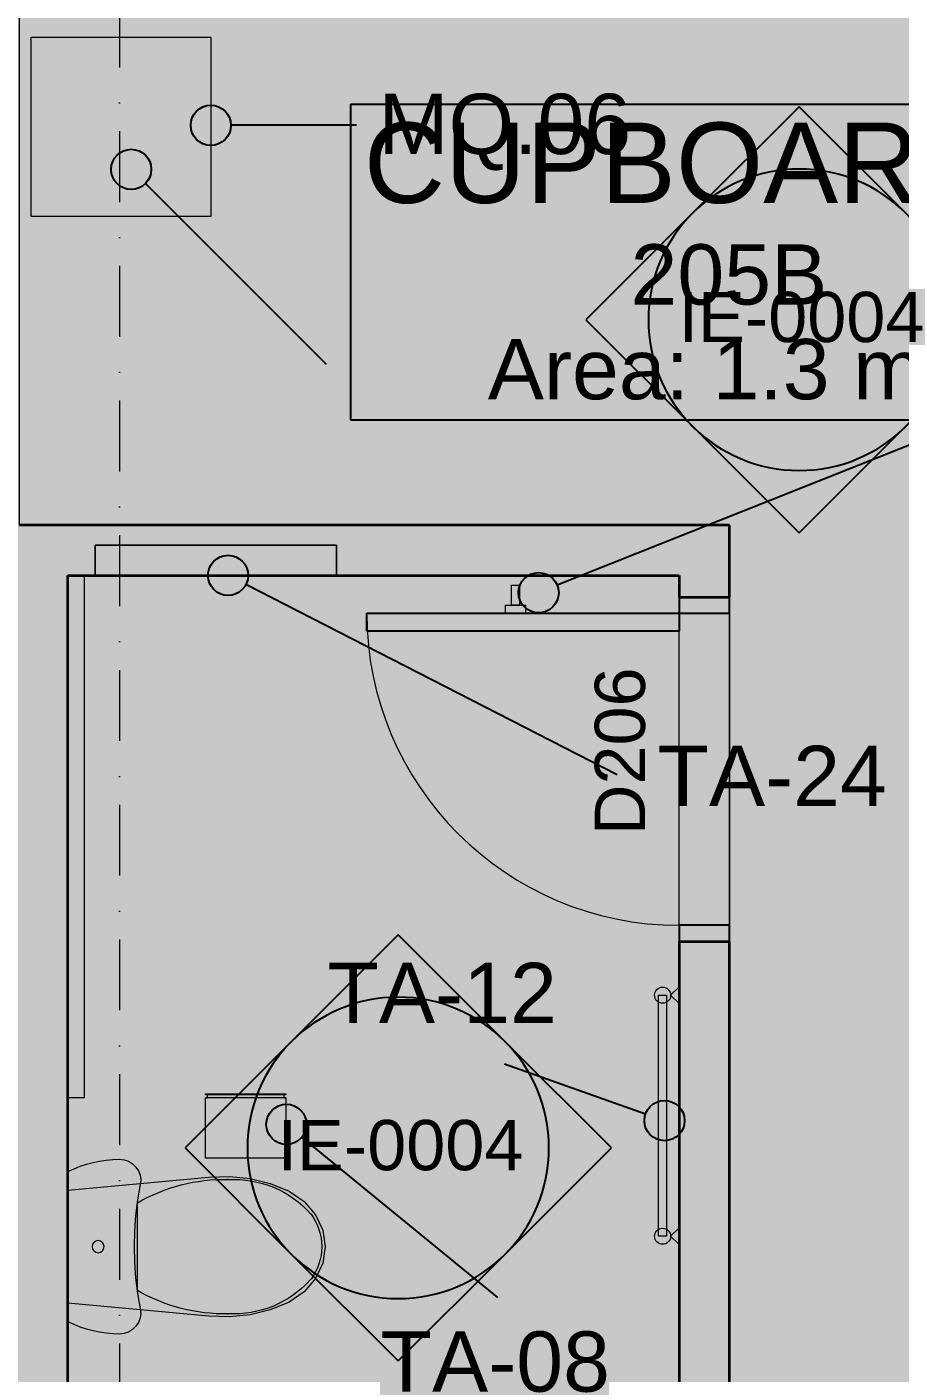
# Model space of a CAD drawing. Header units: millimetres. Extents: x -14278 to 96025, y -22378 to 34603.
# Drawn here: x 64121 to 66293, y 8986 to 12336 of the extents above; entities that cross this region are included whole.
import ezdxf
from ezdxf.enums import TextEntityAlignment as Align

# ---------------------------------------------------------------- set-up
doc = ezdxf.new("R2010")
doc.units = ezdxf.units.MM
doc.header["$MEASUREMENT"] = 0
doc.linetypes.add('Dot & Dashed', pattern=[335.138881, 176.388884, -88.194442, 0, -70.555556])
for name, color, linetype in [('A-Zz_20_10_90-T_TextFFEInternal', 7, 'Continuous'), ('A-Zz_60_50_30-P_MarkerInteriorElevation', 7, 'Continuous'), ('NewA-Ee_25_10-M_WallsInternal', 7, 'Continuous'), ('NewA-Ee_30_40-M_Floors', 7, 'Continuous'), ('NewA-Ee_40_20-M_GeneralFFAndEInternalEquipment', 7, 'Continuous'), ('NewA-Ee_40_20-M_GeneralFFAndEInternalMovable', 7, 'Continuous'), ('NewA-Ee_40_20-M_GeneralFFAndEInternalSanitary', 7, 'Continuous'), ('NewA-SL-M_SpacesInternal', 7, 'Continuous'), ('NewA-Ss_30_25-M_CeilingAndSoffitSystems', 7, 'Continuous'), ('NewA-Zz_20_10_90-T_TextFFEInternal', 7, 'Continuous'), ('NewA-Zz_35_40_80-M_GridStructural', 7, 'Continuous'), ('NewA-Zz_50_90_00-M_GrossInternal', 7, 'Continuous')]:
    doc.layers.add(name, color=color, linetype=linetype)
doc.styles.add('GENERATED_STYLE_1', font='')
doc.styles.get('GENERATED_STYLE_1').set_extended_font_data('Arial')

# ---------------------------------------------------------------- blocks, each defined once
blk = doc.blocks.new('Slab_29_2', base_point=(88251.7, 6550.5))
at = {"layer": 'NewA-Ee_30_40-M_Floors', "linetype": 'Continuous', "lineweight": 13}
blk.add_hatch(color=254, dxfattribs=at).paths.add_polyline_path([(88251.7, 6550.5), (88251.7, 12847.7), (90701.4, 12847.7), (90701.4, 15099.7), (56152, 15099.7), (56152, 6550.5)])
blk = doc.blocks.new('BEDROOM_205_31_2', base_point=(65684.4, 14565))
at = {"layer": 'NewA-SL-M_SpacesInternal', "color": 253, "linetype": 'Continuous', "lineweight": 13}
for p, q in [((64103.2, 11096.4), (64223.3, 11096.4)), ((64223.3, 11096.4), (65868.5, 11096.4)), ((65868.5, 11096.4), (65868.5, 8145.4))]:
    blk.add_line(p, q, dxfattribs=at)
at = {"layer": 'NewA-SL-M_SpacesInternal', "color": 5, "lineweight": 70, "style": 'GENERATED_STYLE_1'}
for tag, height, p in [('ROOM_NAME', 200, (65684.4, 14872.8)), ('ROOM_NUMBER', 150, (65684.4, 14570)), ('adj_text', 150, (65684.4, 14334.3))]:
    blk.add_attdef(tag, text='', height=height, dxfattribs=at).set_placement(p, align=Align.TOP_CENTER)
blk = doc.blocks.new('BATH_206_42_2', base_point=(64723.5, 7381.5))
at = {"layer": 'NewA-SL-M_SpacesInternal', "color": 253, "linetype": 'Continuous', "lineweight": 13}
for p, q in [((64891, 11046.4), (64291, 11046.4)), ((64291, 11046.4), (64291, 10971.4)), ((64891, 10971.4), (64891, 11046.4)), ((64230.7, 10971.4), (64223.3, 10971.4)), ((64223.3, 10971.4), (64223.3, 8145.4)), ((64291, 10971.4), (64230.7, 10971.4)), ((65743.5, 10971.4), (64891, 10971.4)), ((65743.5, 8439.2), (65743.5, 10971.4))]:
    blk.add_line(p, q, dxfattribs=at)
at = {"layer": 'NewA-SL-M_SpacesInternal', "color": 5, "lineweight": 70, "style": 'GENERATED_STYLE_1'}
for tag, height, p in [('ROOM_NAME', 200, (64723.5, 7689.4)), ('ROOM_NUMBER', 150, (64723.5, 7386.5)), ('adj_text', 150, (64723.5, 7150.8))]:
    blk.add_attdef(tag, text='', height=height, dxfattribs=at).set_placement(p, align=Align.TOP_CENTER)
blk = doc.blocks.new('CUPBOARD 1_205B_51_2', base_point=(65867.4, 11790.4))
at = {"layer": 'NewA-SL-M_SpacesInternal', "linetype": 'Continuous'}
for p, q in [((64925.8, 12144), (64925.8, 11829.7)), ((64925.8, 12144), (66809.1, 12144)), ((66809.1, 12144), (66809.1, 11829.7)), ((64925.8, 11829.7), (64925.8, 11594)), ((66809.1, 11829.7), (66809.1, 11594)), ((64925.8, 11594), (64925.8, 11358.3)), ((66809.1, 11594), (66809.1, 11358.3)), ((64925.8, 11358.3), (66809.1, 11358.3))]:
    blk.add_line(p, q, dxfattribs=at)
at = {"layer": 'NewA-SL-M_SpacesInternal', "color": 253, "linetype": 'Continuous', "lineweight": 13}
for p, q in [((67232.2, 10971.4), (67232.2, 9081)), ((67933.3, 10971.4), (67232.2, 10971.4)), ((67933.3, 9081), (67933.3, 10971.4)), ((67232.2, 9081), (67933.3, 9081))]:
    blk.add_line(p, q, dxfattribs=at)
at = {"layer": 'NewA-SL-M_SpacesInternal', "color": 5, "lineweight": 70, "style": 'GENERATED_STYLE_1'}
for tag, height, p in [('ROOM_NAME', 200, (65867.4, 12098.3)), ('ROOM_NUMBER', 150, (65867.4, 11795.4)), ('adj_text', 150, (65867.4, 11559.7))]:
    blk.add_attdef(tag, text='', height=height, dxfattribs=at).set_placement(p, align=Align.TOP_CENTER)
blk = doc.blocks.new('Slab_35_2', base_point=(64223.3, 8145.4))
at = {"layer": 'NewA-Ss_30_25-M_CeilingAndSoffitSystems', "linetype": 'Continuous', "lineweight": 0}
blk.add_hatch(color=255, dxfattribs=at).paths.add_polyline_path([(64223.3, 8145.4), (65743.5, 8145.4), (65743.5, 10971.4), (64223.3, 10971.4)])
at = {"layer": 'NewA-Ss_30_25-M_CeilingAndSoffitSystems', "color": 6, "linetype": 'Continuous', "lineweight": 13, "flags": 128}
blk.add_lwpolyline([(64223.3, 8145.4), (65743.5, 8145.4), (65743.5, 10971.4), (64223.3, 10971.4)], close=True, dxfattribs=at)
blk = doc.blocks.new('Slab_40_2', base_point=(64103.2, 15099.7))
at = {"layer": 'NewA-Ss_30_25-M_CeilingAndSoffitSystems', "linetype": 'Continuous', "lineweight": 0}
blk.add_hatch(color=255, dxfattribs=at).paths.add_polyline_path([(64103.2, 15099.7), (64103.2, 11096.4), (65868.5, 11096.4), (65868.5, 8145.4), (67107.2, 8145.4), (67107.2, 11096.4), (67933.3, 11096.4), (67933.3, 15099.7)])
at = {"layer": 'NewA-Ss_30_25-M_CeilingAndSoffitSystems', "color": 6, "linetype": 'Continuous', "lineweight": 13, "flags": 128}
blk.add_lwpolyline([(64103.2, 15099.7), (67933.3, 15099.7), (67933.3, 11096.4), (67107.2, 11096.4), (67107.2, 8145.4), (65868.5, 8145.4), (65868.5, 11096.4), (64103.2, 11096.4)], close=True, dxfattribs=at)
blk = doc.blocks.new('Wall_92_2', base_point=(65868.5, 11096.4))
at = {"layer": 'NewA-Ee_25_10-M_WallsInternal', "linetype": 'Continuous', "lineweight": 13}
blk.add_hatch(color=6, dxfattribs=at).paths.add_polyline_path([(65868.5, 11096.4), (64223.3, 11096.4), (64223.3, 10971.4), (65743.5, 10971.4)])
at = {"layer": 'NewA-Ee_25_10-M_WallsInternal', "color": 92, "linetype": 'Continuous', "lineweight": 35, "flags": 128}
for points in [[(65868.5, 11096.4), (64223.3, 11096.4)], [(64223.3, 10971.4), (65743.5, 10971.4)]]:
    blk.add_lwpolyline(points, dxfattribs=at)
blk = doc.blocks.new('Wall Niche Rectangular 19_2')
at = {"layer": 'NewA-Ee_25_10-M_WallsInternal', "color": 92, "linetype": 'Continuous', "lineweight": 35}
for p, q in [((-300, 0), (-300, -75)), ((300, 0), (-300, 0)), ((300, -75), (300, 0)), ((-300, -75), (300, -75))]:
    blk.add_line(p, q, dxfattribs=at)
at = {"layer": 'NewA-Ee_25_10-M_WallsInternal', "linetype": 'Continuous'}
blk.add_line((-300, 0), (300, 0), dxfattribs=at)
blk = doc.blocks.new('Wall_93_2', base_point=(64230.7, 11096.4))
at = {"layer": 'NewA-Ee_25_10-M_WallsInternal', "linetype": 'Continuous', "lineweight": 13}
blk.add_hatch(color=6, dxfattribs=at).paths.add_polyline_path([(64230.7, 11096.4), (62178.2, 11096.4), (62303.2, 10971.4), (63155.7, 10971.4), (63155.7, 11046.4), (63755.7, 11046.4), (63755.7, 10971.4), (64230.7, 10971.4)])
at = {"layer": 'NewA-Ee_25_10-M_WallsInternal', "color": 92, "linetype": 'Continuous', "lineweight": 35}
for p, q in [((63755.7, 11046.4), (63155.7, 11046.4)), ((63155.7, 10971.4), (63155.7, 11046.4)), ((63755.7, 10971.4), (63755.7, 11046.4))]:
    blk.add_line(p, q, dxfattribs=at)
at = {"layer": 'NewA-Ee_25_10-M_WallsInternal', "color": 92, "linetype": 'Continuous', "lineweight": 35, "flags": 128}
for points in [[(63953.2, 11096.4), (62178.2, 11096.4)], [(64230.7, 11096.4), (64103.2, 11096.4)], [(62303.2, 10971.4), (63155.7, 10971.4)], [(63755.7, 10971.4), (63823.3, 10971.4)], [(64223.3, 10971.4), (64230.7, 10971.4)]]:
    blk.add_lwpolyline(points, dxfattribs=at)
at = {"layer": 'NewA-Ee_25_10-M_WallsInternal', "linetype": 'Continuous', "zscale": 1000, "rotation": 180}
blk.add_blockref('Wall Niche Rectangular 19_2', (63455.7, 10971.4), dxfattribs=at)
blk = doc.blocks.new('Door 19_3')
at = {"layer": 'NewA-Ee_25_10-M_WallsInternal', "linetype": 'Continuous', "lineweight": 13}
for points in [[(388.5, 777), (343.5, 777), (343.5, 0), (388.5, 0)], [(-388.5, -125), (-388.5, 0), (-428.5, 0), (-428.5, -125)], [(428.5, -125), (428.5, 0), (388.5, 0), (388.5, -125)]]:
    blk.add_hatch(color=255, dxfattribs=at).paths.add_polyline_path(points)
at = {"layer": 'NewA-Ee_25_10-M_WallsInternal', "linetype": 'Continuous'}
for p, q in [((343.5, 0), (343.5, 777)), ((343.5, 777), (388.5, 777)), ((388.5, 777), (388.5, 0)), ((-388.5, 0), (-428.5, 0)), ((-428.5, 0), (-428.5, -125)), ((-388.5, -125), (-388.5, 0)), ((388.5, 0), (343.5, 0)), ((428.5, 0), (388.5, 0)), ((388.5, 0), (388.5, -125)), ((428.5, -125), (428.5, 0)), ((-428.5, -125), (-388.5, -125)), ((388.5, -125), (428.5, -125))]:
    blk.add_line(p, q, dxfattribs=at)
at = {"layer": 'NewA-Ee_25_10-M_WallsInternal', "color": 92, "linetype": 'Continuous', "lineweight": 35}
for p, q in [((-428.5, 0), (-428.5, -125)), ((428.5, 0), (428.5, -125))]:
    blk.add_line(p, q, dxfattribs=at)
at = {"layer": 'NewA-Ee_25_10-M_WallsInternal', "color": 6, "linetype": 'Continuous', "lineweight": 13}
blk.add_arc((388.5, 0), 777, 90, 180, dxfattribs=at)
blk = doc.blocks.new('D Marker 19')
at = {"layer": 'NewA-Ee_25_10-M_WallsInternal', "style": 'GENERATED_STYLE_1'}
blk.add_attdef('AC_WIDO_ID', text='', height=125, dxfattribs=at).set_placement((-262.1, 94.8), align=Align.BOTTOM_LEFT)
blk = doc.blocks.new('Wall_99_2', base_point=(65868.5, 11096.4))
at = {"layer": 'NewA-Ee_25_10-M_WallsInternal', "linetype": 'Continuous', "lineweight": 13}
for points in [[(65743.5, 10917.6), (65868.5, 10917.6), (65868.5, 11096.4), (65743.5, 10971.4)], [(65743.5, 10060.6), (65743.5, 8145.4), (65868.5, 8145.4), (65868.5, 10060.6)]]:
    blk.add_hatch(color=6, dxfattribs=at).paths.add_polyline_path(points)
at = {"layer": 'NewA-Ee_25_10-M_WallsInternal', "color": 92, "linetype": 'Continuous', "lineweight": 35}
for p, q in [((65743.5, 10917.6), (65868.5, 10917.6)), ((65743.5, 10060.6), (65868.5, 10060.6))]:
    blk.add_line(p, q, dxfattribs=at)
at = {"layer": 'NewA-Ee_25_10-M_WallsInternal', "color": 92, "linetype": 'Continuous', "lineweight": 35, "flags": 128}
for points in [[(65868.5, 10917.6), (65868.5, 11096.4)], [(65743.5, 10971.4), (65743.5, 10917.6)], [(65743.5, 10060.6), (65743.5, 8145.4)], [(65868.5, 8145.4), (65868.5, 10060.6)]]:
    blk.add_lwpolyline(points, dxfattribs=at)
at = {"layer": 'NewA-Ee_25_10-M_WallsInternal', "linetype": 'Continuous', "zscale": 1000, "rotation": 89.99999999999997}
blk.add_blockref('Door 19_3', (65743.5, 10489.1), dxfattribs=at)
at = {"layer": 'NewA-Ee_25_10-M_WallsInternal'}
ref = blk.add_blockref('D Marker 19', (65868.5, 10489.1), dxfattribs=dict(at, rotation=270))
ref.add_attrib('AC_WIDO_ID', 'D206', dxfattribs={"color": 7, "height": 125, "rotation": 90, "style": 'GENERATED_STYLE_1'}).set_placement((65696.2, 10324.9), align=Align.BOTTOM_LEFT)
blk = doc.blocks.new('Wall_121_2', base_point=(64223.3, 11096.4))
at = {"layer": 'NewA-Ee_25_10-M_WallsInternal', "linetype": 'Continuous', "lineweight": 13}
blk.add_hatch(color=6, dxfattribs=at).paths.add_polyline_path([(63823.3, 10971.4), (63823.3, 8145.4), (64223.3, 8145.4), (64223.3, 10971.4)])
at = {"layer": 'NewA-Ee_25_10-M_WallsInternal', "color": 92, "linetype": 'Continuous', "lineweight": 35, "flags": 128}
for points in [[(63823.3, 10971.4), (63823.3, 8145.4)], [(64223.3, 8145.4), (64223.3, 10971.4)]]:
    blk.add_lwpolyline(points, dxfattribs=at)
blk = doc.blocks.new('Standard grid marker')
at = {"layer": 'NewA-Zz_35_40_80-M_GridStructural', "color": 6, "linetype": 'Dot & Dashed', "lineweight": 13}
blk.add_line((1000, 0), (18130.8, 0), dxfattribs=at)
at = {"layer": 'NewA-Zz_35_40_80-M_GridStructural', "style": 'GENERATED_STYLE_1'}
blk.add_attdef('AC_MarkerText_1', text='', height=250, rotation=90, dxfattribs=at).set_placement((-250, 14.3), align=Align.MIDDLE_CENTER)
blk = doc.blocks.new('Rectangular Table 01 19_3')
at = {"layer": 'NewA-Ee_40_20-M_GeneralFFAndEInternalMovable', "color": 1, "linetype": 'Continuous', "lineweight": 18}
for p, q in [((446.6, 446.6), (0, 446.6)), ((0, 446.6), (0, 0)), ((446.6, 0), (446.6, 446.6)), ((0, 0), (446.6, 0))]:
    blk.add_line(p, q, dxfattribs=at)
blk = doc.blocks.new('Wall Hanging Rack 19')
at = {"layer": 'NewA-Ee_40_20-M_GeneralFFAndEInternalEquipment', "color": 1, "linetype": 'Continuous', "lineweight": 18}
for p, q in [((25, 0), (-25, 0)), ((-25, 0), (-25, -20)), ((25, -20), (25, 0)), ((-25, -20), (25, -20)), ((10, -20), (-10, -20)), ((-10, -20), (-10, -70)), ((10, -70), (10, -20)), ((-10, -70), (10, -70))]:
    blk.add_line(p, q, dxfattribs=at)
blk = doc.blocks.new('Towel Rack 19')
at = {"layer": 'NewA-Ee_40_20-M_GeneralFFAndEInternalEquipment', "color": 1, "linetype": 'Continuous', "lineweight": 18}
for p, q in [((-280, 0), (-320, 0)), ((-320, 0), (-300, -20)), ((-300, -20), (-280, 0)), ((320, 0), (280, 0)), ((280, 0), (300, -20)), ((300, -20), (320, 0)), ((300, -30), (-300, -30)), ((-300, -30), (-300, -50)), ((300, -50), (300, -30)), ((-300, -50), (300, -50))]:
    blk.add_line(p, q, dxfattribs=at)
for centre, start, end in [((-300, -40), 0, 180), ((300, -40), 0, 180), ((-300, -40), 180, 0), ((300, -40), 180, 0)]:
    blk.add_arc(centre, 20, start, end, dxfattribs=at)
blk = doc.blocks.new('Toilet Paper Dispenser 19')
at = {"layer": 'NewA-Ee_40_20-M_GeneralFFAndEInternalEquipment', "color": 1, "linetype": 'Continuous', "lineweight": 18}
for p, q in [((200, 0), (0, 0)), ((0, 0), (0, -2)), ((200, -2), (200, 0)), ((0, -2), (5, -2)), ((0, -2), (200, -2)), ((5, -10), (0, -10)), ((0, -10), (0, -160)), ((0, -10), (200, -10)), ((5, -2), (5, -10)), ((195, -10), (195, -2)), ((195, -2), (200, -2)), ((200, -10), (195, -10)), ((200, -160), (200, -10)), ((0, -160), (200, -160))]:
    blk.add_line(p, q, dxfattribs=at)
blk = doc.blocks.new('Cabinet Wall Single Door 19')
at = {"layer": 'NewA-Ee_40_20-M_GeneralFFAndEInternalEquipment', "color": 1, "linetype": 'Continuous', "lineweight": 18}
for p, q in [((600, 75), (0, 75)), ((0, 75), (0, 0)), ((600, 0), (600, 75)), ((0, 0), (600, 0))]:
    blk.add_line(p, q, dxfattribs=at)
blk = doc.blocks.new('WC 19')
at = {"layer": 'NewA-Ee_40_20-M_GeneralFFAndEInternalSanitary', "color": 1, "linetype": 'Continuous', "lineweight": 18}
for p, q in [((-186.8, -25), (-193.9, -40.1)), ((186.8, -25), (-186.8, -25)), ((-141, -25), (-173.3, -375.4)), ((141, -25), (-141, -25)), ((173.3, -375.4), (141, -25)), ((193.9, -40.1), (186.8, -25)), ((-200.1, -55.5), (-205.4, -71.3)), ((-193.9, -40.1), (-200.1, -55.5)), ((200.1, -55.5), (193.9, -40.1)), ((205.4, -71.3), (200.1, -55.5)), ((-209.7, -87.4), (-213.1, -103.7)), ((-205.4, -71.3), (-209.7, -87.4)), ((209.7, -87.4), (205.4, -71.3)), ((213.1, -103.7), (209.7, -87.4)), ((-215.5, -120.2), (-217, -136.8)), ((-213.1, -103.7), (-215.5, -120.2)), ((215.5, -120.2), (213.1, -103.7)), ((217, -136.8), (215.5, -120.2)), ((-217, -136.8), (-217.5, -153.5)), ((-217.5, -153.5), (-216.2, -165)), ((-216.2, -165), (-212.4, -176)), ((212.4, -176), (216.2, -165)), ((216.2, -165), (217.5, -153.5)), ((217.5, -153.5), (217, -136.8)), ((-212.4, -176), (-206.3, -185.9)), ((-206.3, -185.9), (-198.2, -194.1)), ((-198.2, -194.1), (-188.5, -200.5)), ((-188.5, -200.5), (-177.6, -204.5)), ((-154.5, -205), (-116.2, -198.2)), ((-116.2, -198.2), (-77.6, -193.3)), ((0, -198), (-108.9, -198)), ((-77.6, -193.3), (-38.9, -190.4)), ((-38.9, -190.4), (0, -189.4)), ((0, -189.4), (38.9, -190.4)), ((108.9, -198), (0, -198)), ((38.9, -190.4), (77.6, -193.3)), ((77.6, -193.3), (116.2, -198.2)), ((116.2, -198.2), (154.5, -205)), ((177.6, -204.5), (188.5, -200.5)), ((188.5, -200.5), (198.2, -194.1)), ((198.2, -194.1), (206.3, -185.9)), ((206.3, -185.9), (212.4, -176)), ((-177.6, -204.5), (-166.1, -206)), ((-166.1, -206), (-154.5, -205)), ((154.5, -205), (166.1, -206)), ((166.1, -206), (177.6, -204.5)), ((-173.3, -375.4), (-174.9, -427.1)), ((174.9, -427.1), (173.3, -375.4)), ((-174.9, -427.1), (-169.4, -478.4)), ((169.4, -478.4), (174.9, -427.1)), ((-169.4, -478.4), (-157, -528.2)), ((157, -528.2), (169.4, -478.4)), ((-157, -528.2), (-138, -575.1)), ((138, -575.1), (157, -528.2)), ((-138, -575.1), (-112.4, -612.3)), ((112.4, -612.3), (138, -575.1)), ((-112.4, -612.3), (-79.4, -640.8)), ((79.4, -640.8), (112.4, -612.3)), ((81.1, -629.6), (81.1, -629.6)), ((-79.4, -640.8), (-41, -658.8)), ((-41, -658.8), (0, -665)), ((0, -656.4), (0, -656.4)), ((0, -665), (41, -658.8)), ((41, -658.8), (79.4, -640.8))]:
    blk.add_line(p, q, dxfattribs=at)
blk.add_circle((0, -100), 15, dxfattribs=at)
for centre, radius, start, end in [((258.1, -412.9), 425.4, 149.6518, 181.3539), ((-258.1, -412.9), 425.4, 358.6461, 30.3482), ((89.5, -437.3), 257, 176.8048, 228.4245), ((-89.5, -437.3), 257, 311.5755, 3.1952), ((0.8, -517.8), 138.6, 233.7772, 269.6644), ((-0.8, -517.8), 138.6, 270.3356, 306.2228)]:
    blk.add_arc(centre, radius, start, end, dxfattribs=at)
for p in [(108.9, -198), (-167, -423), (167, -423), (-81.1, -629.6)]:
    blk.add_point(p, dxfattribs=at)
blk = doc.blocks.new('Mirror 19_5')
at = {"layer": 'NewA-Ee_40_20-M_GeneralFFAndEInternalEquipment', "color": 1, "linetype": 'Continuous', "lineweight": 18}
for p, q in [((1300, 40), (0, 40)), ((0, 40), (0, 0)), ((1300, 40), (0, 40)), ((0, 40), (0, 0)), ((1300, 0), (1300, 40)), ((1300, 0), (1300, 40)), ((0, 0), (1300, 0)), ((0, 0), (1300, 0))]:
    blk.add_line(p, q, dxfattribs=at)
blk = doc.blocks.new('Line_119_2', base_point=(64941.3, 12091.5))
at = {"layer": 'NewA-Zz_20_10_90-T_TextFFEInternal', "linetype": 'Continuous'}
blk.add_hatch(color=256, dxfattribs=at).paths.add_polyline_path([(64628.7, 12091.5), (64624.9, 12110.7), (64614, 12126.9), (64597.8, 12137.7), (64578.7, 12141.5), (64559.5, 12137.7), (64543.3, 12126.9), (64532.5, 12110.7), (64528.7, 12091.5), (64532.5, 12072.4), (64543.3, 12056.2), (64559.5, 12045.3), (64578.7, 12041.5), (64597.8, 12045.3), (64614, 12056.2), (64624.9, 12072.4)])
blk.add_line((64941.3, 12091.5), (64628.7, 12091.5), dxfattribs=at)
blk.add_circle((64578.7, 12091.5), 50, dxfattribs=at)
blk = doc.blocks.new('Line_120_2', base_point=(64866.2, 11496.4))
at = {"layer": 'NewA-Zz_20_10_90-T_TextFFEInternal', "linetype": 'Continuous'}
blk.add_hatch(color=256, dxfattribs=at).paths.add_polyline_path([(64430.7, 11981.9), (64426.9, 12001), (64416, 12017.2), (64399.8, 12028.1), (64380.7, 12031.9), (64361.5, 12028.1), (64345.3, 12017.2), (64334.5, 12001), (64330.7, 11981.9), (64334.5, 11962.8), (64345.3, 11946.5), (64361.5, 11935.7), (64380.7, 11931.9), (64399.8, 11935.7), (64416, 11946.5), (64426.9, 11962.8)])
blk.add_line((64866.2, 11496.4), (64416, 11946.5), dxfattribs=at)
blk.add_circle((64380.7, 11981.9), 50, dxfattribs=at)
blk = doc.blocks.new('Line_146_2', base_point=(65292.6, 9174.2))
at = {"layer": 'NewA-Zz_20_10_90-T_TextFFEInternal', "linetype": 'Continuous'}
blk.add_hatch(color=256, dxfattribs=at).paths.add_polyline_path([(64816.7, 9605.2), (64812.9, 9624.4), (64802, 9640.6), (64785.8, 9651.4), (64766.7, 9655.2), (64747.5, 9651.4), (64731.3, 9640.6), (64720.5, 9624.4), (64716.7, 9605.2), (64720.5, 9586.1), (64731.3, 9569.9), (64747.5, 9559), (64766.7, 9555.2), (64785.8, 9559), (64802, 9569.9), (64812.9, 9586.1)])
blk.add_line((65292.6, 9174.2), (64805.4, 9573.5), dxfattribs=at)
blk.add_circle((64766.7, 9605.2), 50, dxfattribs=at)
blk = doc.blocks.new('Line_153_2', base_point=(65589.5, 10475.4))
at = {"layer": 'NewA-Zz_20_10_90-T_TextFFEInternal', "linetype": 'Continuous'}
blk.add_hatch(color=256, dxfattribs=at).paths.add_polyline_path([(64671.5, 10971.4), (64667.7, 10990.5), (64656.9, 11006.7), (64640.6, 11017.6), (64621.5, 11021.4), (64602.4, 11017.6), (64586.1, 11006.7), (64575.3, 10990.5), (64571.5, 10971.4), (64575.3, 10952.2), (64586.1, 10936), (64602.4, 10925.2), (64621.5, 10921.4), (64640.6, 10925.2), (64656.9, 10936), (64667.7, 10952.2)])
blk.add_line((65589.5, 10475.4), (64666, 10948.6), dxfattribs=at)
blk.add_circle((64621.5, 10971.4), 50, dxfattribs=at)
blk = doc.blocks.new('Line_155_2', base_point=(66440.3, 11344.9))
at = {"layer": 'NewA-Zz_20_10_90-T_TextFFEInternal', "linetype": 'Continuous'}
blk.add_hatch(color=256, dxfattribs=at).paths.add_polyline_path([(65444.1, 10928.3), (65440.3, 10947.4), (65429.4, 10963.7), (65413.2, 10974.5), (65394.1, 10978.3), (65375, 10974.5), (65358.7, 10963.7), (65347.9, 10947.4), (65344.1, 10928.3), (65347.9, 10909.2), (65358.7, 10892.9), (65375, 10882.1), (65394.1, 10878.3), (65413.2, 10882.1), (65429.4, 10892.9), (65440.3, 10909.2)])
blk.add_line((66440.3, 11344.9), (65440.5, 10946.8), dxfattribs=at)
blk.add_circle((65394.1, 10928.3), 50, dxfattribs=at)
blk = doc.blocks.new('Line_167_2', base_point=(65309.5, 9755.8))
at = {"layer": 'NewA-Zz_20_10_90-T_TextFFEInternal', "linetype": 'Continuous'}
blk.add_hatch(color=256, dxfattribs=at).paths.add_polyline_path([(65757.2, 9614.4), (65753.4, 9633.5), (65742.5, 9649.7), (65726.3, 9660.5), (65707.2, 9664.4), (65688, 9660.5), (65671.8, 9649.7), (65661, 9633.5), (65657.2, 9614.4), (65661, 9595.2), (65671.8, 9579), (65688, 9568.2), (65707.2, 9564.4), (65726.3, 9568.2), (65742.5, 9579), (65753.4, 9595.2)])
blk.add_line((65309.5, 9755.8), (65660.1, 9631.1), dxfattribs=at)
blk.add_circle((65707.2, 9614.4), 50, dxfattribs=at)
blk = doc.blocks.new('Interior Elevation_2_2', base_point=(64137.4, 10404.7))
at = {"layer": 'A-Zz_60_50_30-P_MarkerInteriorElevation', "linetype": 'Continuous'}
for points in [[(65310, 9811.8), (65044.8, 10076.9), (64779.7, 9811.8, -0.414214)], [(64779.7, 9811.8), (64514.5, 9546.6), (64779.7, 9281.4, -0.414214)], [(65310, 9281.4), (65575.2, 9546.6), (65310, 9811.8, -0.414214)], [(64779.7, 9281.4), (65044.8, 9016.3), (65310, 9281.4, -0.414214)]]:
    blk.add_hatch(color=256, dxfattribs=at).paths.add_polyline_path(points)
for p, q in [((65044.8, 10076.9), (64779.7, 9811.8)), ((65310, 9811.8), (65044.8, 10076.9)), ((64779.7, 9811.8), (64514.5, 9546.6)), ((65575.2, 9546.6), (65310, 9811.8)), ((64514.5, 9546.6), (64779.7, 9281.4)), ((65310, 9281.4), (65575.2, 9546.6)), ((64779.7, 9281.4), (65044.8, 9016.3)), ((65044.8, 9016.3), (65310, 9281.4))]:
    blk.add_line(p, q, dxfattribs=at)
for start, end in [(0, 180), (180, 0)]:
    blk.add_arc((65044.8, 9546.6), 375, start, end, dxfattribs=at)
at = {"layer": 'A-Zz_60_50_30-P_MarkerInteriorElevation', "color": 5, "lineweight": 70, "insert": (64744.6, 9552.7), "char_height": 125, "attachment_point": 4, "style": 'GENERATED_STYLE_1'}
blk.add_mtext('\\A1;{\\fArial|b0|i0|c0|p34;IE-0004}', dxfattribs=at)
blk = doc.blocks.new('Interior Elevation_3_2', base_point=(63930.1, 13939.6))
at = {"layer": 'A-Zz_60_50_30-P_MarkerInteriorElevation', "linetype": 'Continuous'}
for points in [[(66307.4, 11872.7), (66042.3, 12137.9), (65777.1, 11872.7, -0.414214)], [(65777.1, 11872.7), (65511.9, 11607.5), (65777.1, 11342.4, -0.414214)], [(66307.4, 11342.4), (66572.6, 11607.5), (66307.4, 11872.7, -0.414214)], [(65777.1, 11342.4), (66042.3, 11077.2), (66307.4, 11342.4, -0.414214)]]:
    blk.add_hatch(color=256, dxfattribs=at).paths.add_polyline_path(points)
for p, q in [((66042.3, 12137.9), (65777.1, 11872.7)), ((66307.4, 11872.7), (66042.3, 12137.9)), ((65777.1, 11872.7), (65511.9, 11607.5)), ((66572.6, 11607.5), (66307.4, 11872.7)), ((65511.9, 11607.5), (65777.1, 11342.4)), ((66307.4, 11342.4), (66572.6, 11607.5)), ((65777.1, 11342.4), (66042.3, 11077.2)), ((66042.3, 11077.2), (66307.4, 11342.4))]:
    blk.add_line(p, q, dxfattribs=at)
for start, end in [(0, 180), (180, 0)]:
    blk.add_arc((66042.3, 11607.5), 375, start, end, dxfattribs=at)
at = {"layer": 'A-Zz_60_50_30-P_MarkerInteriorElevation', "color": 5, "lineweight": 70, "insert": (65742.1, 11613.6), "char_height": 125, "attachment_point": 4, "style": 'GENERATED_STYLE_1'}
blk.add_mtext('\\A1;{\\fArial|b0|i0|c0|p34;IE-0004}', dxfattribs=at)
blk = doc.blocks.new('Label_201_2', base_point=(64884.9, 12254.4))
at = {"layer": 'A-Zz_20_10_90-T_TextFFEInternal', "insert": (65309.9, 12170.1), "char_height": 150, "attachment_point": 2, "style": 'GENERATED_STYLE_1'}
blk.add_mtext('\\fArial|b0|i0|c0|p34;MQ.06\\fArial|b0|i0|c0|p34;\\fArial|b0|i0|c0|p34;\\fArial|b0|i0|c0|p34;\\fArial|b0|i0|c0|p34;\\fArial|b0|i0|c0|p34;\\fArial|b0|i0|c0|p34;\\fArial|b0|i0|c0|p34;\\fArial|b0|i0|c0|p34;\\fArial|b0|i0|c0|p34;\\fArial|b0|i0|c0|p34;\\fArial|b0|i0|c0|p34;\\fArial|b0|i0|c0|p34;\\fArial|b0|i0|c0|p34;\\fArial|b0|i0|c0|p34;\\fArial|b0|i0|c0|p34;\\fArial|b0|i0|c0|p34;\\fArial|b0|i0|c0|p34;\\fArial|b0|i0|c0|p34;\\fArial|b0|i0|c0|p34;\\fArial|b0|i0|c0|p34;\\fArial|b0|i0|c0|p34;\\fArial|b0|i0|c0|p34;\\fArial|b0|i0|c0|p34;\\fArial|b0|i0|c0|p34;\\fArial|b0|i0|c0|p34;\\fArial|b0|i0|c0|p34;\\fArial|b0|i0|c0|p34;\\fArial|b0|i0|c0|p34;\\fArial|b0|i0|c0|p34;}', dxfattribs=at)
blk = doc.blocks.new('Label_214_2', base_point=(64861.2, 9174.2))
at = {"layer": 'A-Zz_20_10_90-T_TextFFEInternal', "insert": (65286.2, 9089.9), "char_height": 150, "attachment_point": 2, "style": 'GENERATED_STYLE_1'}
blk.add_mtext('\\fArial|b0|i0|c0|p34;TA-08\\fArial|b0|i0|c0|p34;\\fArial|b0|i0|c0|p34;\\fArial|b0|i0|c0|p34;\\fArial|b0|i0|c0|p34;\\fArial|b0|i0|c0|p34;\\fArial|b0|i0|c0|p34;\\fArial|b0|i0|c0|p34;\\fArial|b0|i0|c0|p34;\\fArial|b0|i0|c0|p34;\\fArial|b0|i0|c0|p34;\\fArial|b0|i0|c0|p34;\\fArial|b0|i0|c0|p34;\\fArial|b0|i0|c0|p34;\\fArial|b0|i0|c0|p34;\\fArial|b0|i0|c0|p34;\\fArial|b0|i0|c0|p34;\\fArial|b0|i0|c0|p34;\\fArial|b0|i0|c0|p34;\\fArial|b0|i0|c0|p34;\\fArial|b0|i0|c0|p34;\\fArial|b0|i0|c0|p34;\\fArial|b0|i0|c0|p34;\\fArial|b0|i0|c0|p34;\\fArial|b0|i0|c0|p34;\\fArial|b0|i0|c0|p34;\\fArial|b0|i0|c0|p34;\\fArial|b0|i0|c0|p34;\\fArial|b0|i0|c0|p34;\\fArial|b0|i0|c0|p34;}', dxfattribs=at)
blk = doc.blocks.new('Label_215_2', base_point=(64729.1, 10091.5))
at = {"layer": 'A-Zz_20_10_90-T_TextFFEInternal', "insert": (65154.1, 10007.2), "char_height": 150, "attachment_point": 2, "style": 'GENERATED_STYLE_1'}
blk.add_mtext('\\fArial|b0|i0|c0|p34;TA-12\\fArial|b0|i0|c0|p34;\\fArial|b0|i0|c0|p34;\\fArial|b0|i0|c0|p34;\\fArial|b0|i0|c0|p34;\\fArial|b0|i0|c0|p34;\\fArial|b0|i0|c0|p34;\\fArial|b0|i0|c0|p34;\\fArial|b0|i0|c0|p34;\\fArial|b0|i0|c0|p34;\\fArial|b0|i0|c0|p34;\\fArial|b0|i0|c0|p34;\\fArial|b0|i0|c0|p34;\\fArial|b0|i0|c0|p34;\\fArial|b0|i0|c0|p34;\\fArial|b0|i0|c0|p34;\\fArial|b0|i0|c0|p34;\\fArial|b0|i0|c0|p34;\\fArial|b0|i0|c0|p34;\\fArial|b0|i0|c0|p34;\\fArial|b0|i0|c0|p34;\\fArial|b0|i0|c0|p34;\\fArial|b0|i0|c0|p34;\\fArial|b0|i0|c0|p34;\\fArial|b0|i0|c0|p34;\\fArial|b0|i0|c0|p34;\\fArial|b0|i0|c0|p34;\\fArial|b0|i0|c0|p34;\\fArial|b0|i0|c0|p34;\\fArial|b0|i0|c0|p34;}', dxfattribs=at)
blk = doc.blocks.new('Label_217_2', base_point=(65550.1, 10631.6))
at = {"layer": 'A-Zz_20_10_90-T_TextFFEInternal', "insert": (65975.1, 10547.3), "char_height": 150, "attachment_point": 2, "style": 'GENERATED_STYLE_1'}
blk.add_mtext('\\fArial|b0|i0|c0|p34;TA-24\\fArial|b0|i0|c0|p34;\\fArial|b0|i0|c0|p34;\\fArial|b0|i0|c0|p34;\\fArial|b0|i0|c0|p34;\\fArial|b0|i0|c0|p34;\\fArial|b0|i0|c0|p34;\\fArial|b0|i0|c0|p34;\\fArial|b0|i0|c0|p34;\\fArial|b0|i0|c0|p34;\\fArial|b0|i0|c0|p34;\\fArial|b0|i0|c0|p34;\\fArial|b0|i0|c0|p34;\\fArial|b0|i0|c0|p34;\\fArial|b0|i0|c0|p34;\\fArial|b0|i0|c0|p34;\\fArial|b0|i0|c0|p34;\\fArial|b0|i0|c0|p34;\\fArial|b0|i0|c0|p34;\\fArial|b0|i0|c0|p34;\\fArial|b0|i0|c0|p34;\\fArial|b0|i0|c0|p34;\\fArial|b0|i0|c0|p34;\\fArial|b0|i0|c0|p34;\\fArial|b0|i0|c0|p34;\\fArial|b0|i0|c0|p34;\\fArial|b0|i0|c0|p34;\\fArial|b0|i0|c0|p34;\\fArial|b0|i0|c0|p34;\\fArial|b0|i0|c0|p34;}', dxfattribs=at)

msp = doc.modelspace()

# ---------------------------------------------------------------- hatches: boundary and pattern name
at = {"layer": 'NewA-Zz_50_90_00-M_GrossInternal', "linetype": 'Continuous', "lineweight": 140}
msp.add_hatch(color=1, dxfattribs=at).paths.add_polyline_path([(56152, 15099.7), (90701.4, 15099.7), (90701.4, 6700.3), (61501.4, 6700.3), (61501.4, 2150.3), (58052, 2150.3), (58052, 6700.3), (56152, 6700.3)])

# ---------------------------------------------------------------- block references
at = {"layer": 'A-Zz_20_10_90-T_TextFFEInternal', "color": 6, "linetype": 'Continuous', "lineweight": 13}
for name, p in [('Label_201_2', (64884.9, 12254.4)), ('Label_217_2', (65550.1, 10631.6)), ('Label_215_2', (64729.1, 10091.5)), ('Label_214_2', (64861.2, 9174.2))]:
    msp.add_blockref(name, p, dxfattribs=at)
at = {"layer": 'A-Zz_60_50_30-P_MarkerInteriorElevation', "lineweight": 0}
for name, p in [('Interior Elevation_3_2', (63930.1, 13939.6)), ('Interior Elevation_2_2', (64137.4, 10404.7))]:
    msp.add_blockref(name, p, dxfattribs=at)
at = {"layer": 'NewA-Ee_25_10-M_WallsInternal', "color": 92, "lineweight": 35}
for name, p in [('Wall_93_2', (64230.7, 11096.4)), ('Wall_92_2', (65868.5, 11096.4)), ('Wall_99_2', (65868.5, 11096.4)), ('Wall_121_2', (64223.3, 11096.4))]:
    msp.add_blockref(name, p, dxfattribs=at)
at = {"layer": 'NewA-Ee_30_40-M_Floors', "color": 6, "linetype": 'Continuous', "lineweight": 13}
msp.add_blockref('Slab_29_2', (88251.7, 6550.5), dxfattribs=at)
at = {"layer": 'NewA-Ee_40_20-M_GeneralFFAndEInternalEquipment', "color": 6, "linetype": 'Continuous', "lineweight": 13, "xscale": -1, "zscale": 1000}
for name, p in [('Cabinet Wall Single Door 19', (64891, 10971.4)), ('Toilet Paper Dispenser 19', (64765.4, 9681))]:
    msp.add_blockref(name, p, dxfattribs=at)
for name, p, rotation in [('Mirror 19_5', (64263.3, 10971.4), 90), ('Wall Hanging Rack 19', (65336.7, 10877), 180), ('Towel Rack 19', (65742.5, 9626.6), 270)]:
    msp.add_blockref(name, p, dxfattribs=dict(at, rotation=rotation))
at = {"layer": 'NewA-Ee_40_20-M_GeneralFFAndEInternalMovable', "color": 6, "linetype": 'Continuous', "lineweight": 13, "xscale": -1, "zscale": 1000}
msp.add_blockref('Rectangular Table 01 19_3', (64578.7, 11864.4), dxfattribs=at)
at = {"layer": 'NewA-Ee_40_20-M_GeneralFFAndEInternalSanitary', "color": 6, "linetype": 'Continuous', "lineweight": 13, "xscale": -1, "zscale": 1000, "rotation": 90}
msp.add_blockref('WC 19', (64198.3, 9300.8), dxfattribs=at)
at = {"layer": 'NewA-SL-M_SpacesInternal', "linetype": 'Continuous'}
for name, p in [('BEDROOM_205_31_2', (65684.4, 14565)), ('BATH_206_42_2', (64723.5, 7381.5))]:
    msp.add_blockref(name, p, dxfattribs=at)
msp.add_blockref('CUPBOARD 1_205B_51_2', (65867.4, 11790.4), dxfattribs=at).add_auto_attribs({'ROOM_NAME': 'CUPBOARD 1', 'ROOM_NUMBER': '205B', 'adj_text': 'Area: 1.3 m2'})
at = {"layer": 'NewA-Ss_30_25-M_CeilingAndSoffitSystems', "color": 6, "linetype": 'Continuous', "lineweight": 13}
for name, p in [('Slab_40_2', (64103.2, 15099.7)), ('Slab_35_2', (64223.3, 8145.4))]:
    msp.add_blockref(name, p, dxfattribs=at)
at = {"layer": 'NewA-Zz_20_10_90-T_TextFFEInternal', "linetype": 'Continuous'}
for name, p in [('Line_119_2', (64941.3, 12091.5)), ('Line_120_2', (64866.2, 11496.4)), ('Line_155_2', (66440.3, 11344.9)), ('Line_153_2', (65589.5, 10475.4)), ('Line_167_2', (65309.5, 9755.8)), ('Line_146_2', (65292.6, 9174.2))]:
    msp.add_blockref(name, p, dxfattribs=at)
at = {"layer": 'NewA-Zz_35_40_80-M_GridStructural', "color": 1, "linetype": 'Continuous', "lineweight": 18, "zscale": 1000, "rotation": 270}
msp.add_blockref('Standard grid marker', (64351.7, 17770.2), dxfattribs=at)

doc.saveas('drawing.dxf')
